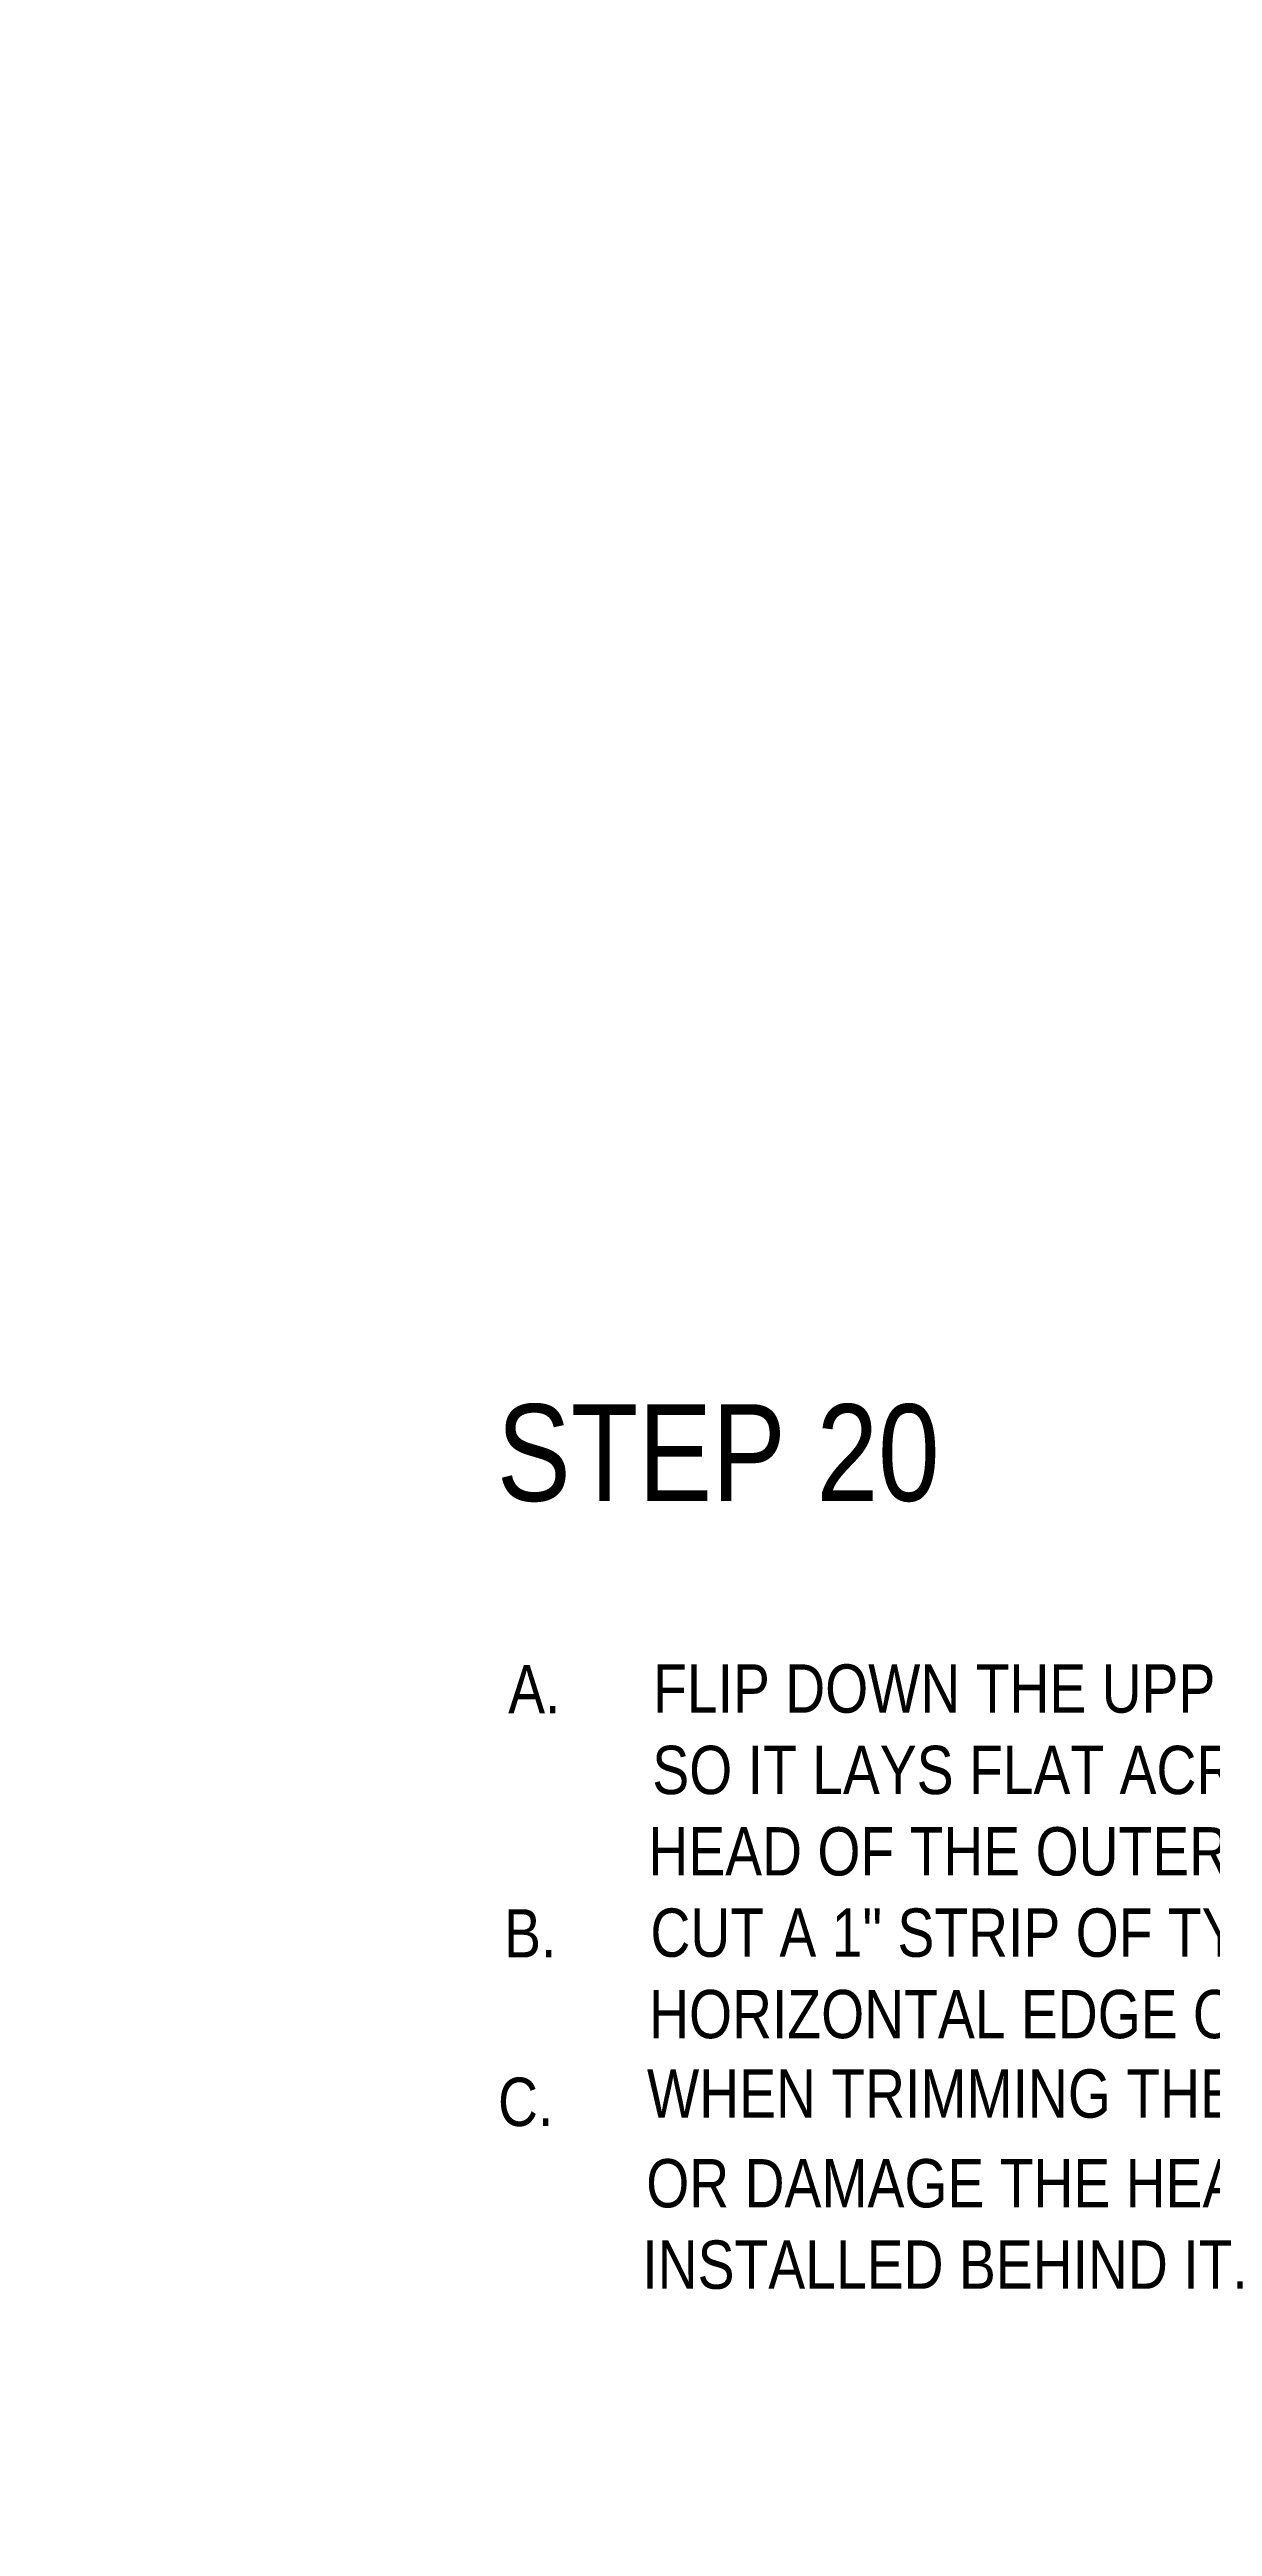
# Model space of a CAD drawing. Extents: x -1328 to 5679, y -4611 to 1603.
# Drawn here: x 2945 to 3216, y -3037 to -2460 of the extents above; entities that cross this region are included whole.
import ezdxf

# ---------------------------------------------------------------- set-up
doc = ezdxf.new("R2010")
doc.units = 0
doc.header["$MEASUREMENT"] = 0
doc.layers.add('.ATI-TEXT_1', color=7, linetype='Continuous', lineweight=0)
doc.layers.add('G-ANNO-TTLB', color=7, linetype='Continuous', lineweight=0)

# ---------------------------------------------------------------- blocks, each defined once
blk = doc.blocks.new('Block_28')
at = {"layer": '.ATI-TEXT_1', "char_height": 0.2, "attachment_point": 7}
for s, insert in [('\\C18;\\c0;\\FArial Narrow|b0|i0|c1;\\H7.876153;\\W1.000000;®', (3369.9, -2840.25)), ('\\C18;\\c0;\\FArial Narrow|b0|i0|c1;\\H11.251642;\\W1.000000;A.', (3051.97, -2847.18)), ('\\C18;\\c0;\\FArial Narrow|b0|i0|c1;\\H11.251642;\\W1.000000;FLIP DOWN THE UPPER FLAP OF THE TYVEK   WRB', (3085.72, -2847.18)), ('\\C18;\\c0;\\FArial Narrow|b0|i0|c1;\\H11.251642;\\W1.000000;SO IT LAYS FLAT ACROSS THE FLEXWRAP™ AT THE', (3085.55, -2866.14)), ('\\C18;\\c0;\\FArial Narrow|b0|i0|c1;\\H11.251642;\\W1.000000;HEAD OF THE OUTER RECESS.', (3084.64, -2885.09)), ('\\C18;\\c0;\\FArial Narrow|b0|i0|c1;\\H7.876153;\\W1.000000;®', (3248.23, -2897.1)), ('\\C18;\\c0;\\FArial Narrow|b0|i0|c1;\\H11.251642;\\W1.000000;B.', (3051.02, -2904.03)), ('\\C18;\\c0;\\FArial Narrow|b0|i0|c1;\\H11.251642;\\W1.000000;CUT A 1" STRIP OF TYVEK', (3085.11, -2904.03)), ('\\C18;\\c0;\\FArial Narrow|b0|i0|c1;\\H11.251642;\\W1.000000;  WRB AT THE LOWER', (3251.35, -2904.03)), ('\\C18;\\c0;\\FArial Narrow|b0|i0|c1;\\H11.251642;\\W1.000000;HORIZONTAL EDGE OF THE HEAD FLAP.', (3084.8, -2922.99))]:
    blk.add_mtext(s, dxfattribs=dict(at, insert=insert))

msp = doc.modelspace()

# ---------------------------------------------------------------- hatches: boundary and pattern name
at = {"layer": 'G-ANNO-TTLB', "true_color": 0xff00ff, "transparency": 33554687}
h = msp.add_hatch(color=6, dxfattribs=at)
edge = h.paths.add_edge_path()
edge.add_spline(control_points=[(5053.44, -3461.41), (5053.44, -3461.41), (2123.92, -3461.41), (2123.92, -3461.41), (2123.92, -3461.41), (2123.92, -1004.41), (2123.92, -1004.41), (2123.92, -1004.41), (5053.44, -1004.41), (5053.44, -1004.41), (5053.44, -1004.41), (5053.44, -3461.41), (5053.44, -3461.41)], knot_values=[0, 0, 0, 0, 1, 1, 1, 2, 2, 2, 3, 3, 3, 4, 4, 4, 4], degree=3, periodic=0)
edge = h.paths.add_edge_path()
edge.add_spline(control_points=[(2132.92, -1013.41), (2132.92, -1013.41), (2132.92, -3452.41), (2132.92, -3452.41), (2132.92, -3452.41), (5044.44, -3452.41), (5044.44, -3452.41), (5044.44, -3452.41), (5044.44, -1013.41), (5044.44, -1013.41), (5044.44, -1013.41), (2132.92, -1013.41), (2132.92, -1013.41)], knot_values=[0, 0, 0, 0, 1, 1, 1, 2, 2, 2, 3, 3, 3, 4, 4, 4, 4], degree=3, periodic=0)
edge.add_line((2132.92, -1013.41), (2132.92, -1013.41))

# ---------------------------------------------------------------- linework, layer by layer
at = {"layer": 'G-ANNO-TTLB'}
for points in [[(5053.44, -3461.41), (5053.44, -3461.41), (2123.92, -3461.41), (2123.92, -3461.41), (2123.92, -3461.41), (2123.92, -1004.41), (2123.92, -1004.41), (2123.92, -1004.41), (5053.44, -1004.41), (5053.44, -1004.41), (5053.44, -1004.41), (5053.44, -3461.41), (5053.44, -3461.41)], [(2132.92, -1013.41), (2132.92, -1013.41), (2132.92, -3452.41), (2132.92, -3452.41), (2132.92, -3452.41), (5044.44, -3452.41), (5044.44, -3452.41), (5044.44, -3452.41), (5044.44, -1013.41), (5044.44, -1013.41), (5044.44, -1013.41), (2132.92, -1013.41), (2132.92, -1013.41)]]:
    msp.add_open_spline(points, degree=3, knots=[0, 0, 0, 0, 1, 1, 1, 2, 2, 2, 3, 3, 3, 4, 4, 4, 4], dxfattribs=at)

# ---------------------------------------------------------------- block references
at = {"layer": '.ATI-TEXT_1'}
msp.add_blockref('Block_28', (0, 0), dxfattribs=at)

# ---------------------------------------------------------------- texts
at = {"layer": '.ATI-TEXT_1', "char_height": 0.2, "attachment_point": 7}
for s, insert in [('\\C18;\\c0;\\FArial Narrow|b0|i0|c1;\\H22.503291;\\W1.000000;STEP 20', (3049.34, -2798.02)), ('\\C18;\\c0;\\FArial Narrow|b0|i0|c1;\\H11.253398;\\W1.000000;WHEN TRIMMING THE TYVEK   WRB, \\FArial Narrow Bold|b1|i0|c1;\\H11.253625;DO NOT CUT', (3084.31, -2943.43)), ('\\C18;\\c0;\\FArial Narrow|b0|i0|c1;\\H11.253398;\\W1.000000;C.', (3049.59, -2943.43)), ('\\C18;\\c0;\\FArial Narrow|b0|i0|c1;\\H11.253625;\\W1.000000;OR DAMAGE THE HEAD FLASHING THAT HAS BEEN', (3084.13, -2962.39)), ('\\C18;\\c0;\\FArial Narrow|b0|i0|c1;\\H11.253625;\\W1.000000;INSTALLED BEHIND IT.', (3083.22, -2981.34))]:
    msp.add_mtext(s, dxfattribs=dict(at, insert=insert))

doc.saveas('drawing.dxf')
